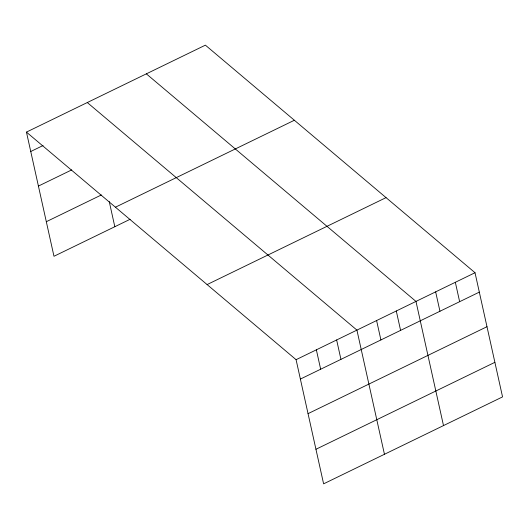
<?xml version="1.0" encoding="UTF-8"?>
<svg xmlns="http://www.w3.org/2000/svg" width="529" height="529" viewBox="0 0 529 529"><rect width="100%" height="100%" fill="white"/><g stroke="black" fill="none" stroke-linecap="round" stroke-linejoin="round"><path stroke-width="0.79" d="M26.45 132.105L205.391 45.157L475.022 272.726L502.55 396.895L323.609 483.843L296.081 359.674L26.45 132.105L53.978 256.274L130.127 219.277M30.755 151.506L43.067 145.521M38.419 186.082L71.732 169.895M46.314 221.704L101.356 194.956M115.428 207.203L294.369 120.255M207.103 284.576L386.044 197.628M296.081 359.674L475.022 272.726M300.379 379.075L479.32 292.127M308.043 413.652L486.991 326.704M315.945 449.273L494.886 362.325M146.341 73.848L415.973 301.418L443.5 425.587M87.292 102.54L356.923 330.109L384.451 454.285M455.337 282.288L459.641 301.695M435.651 291.856L439.956 311.257M396.287 310.979L400.592 330.387M376.602 320.548L380.906 339.949M336.642 339.962L340.941 359.37M316.362 349.821L320.66 369.222M109.245 201.569L114.819 226.71"/></g></svg>
